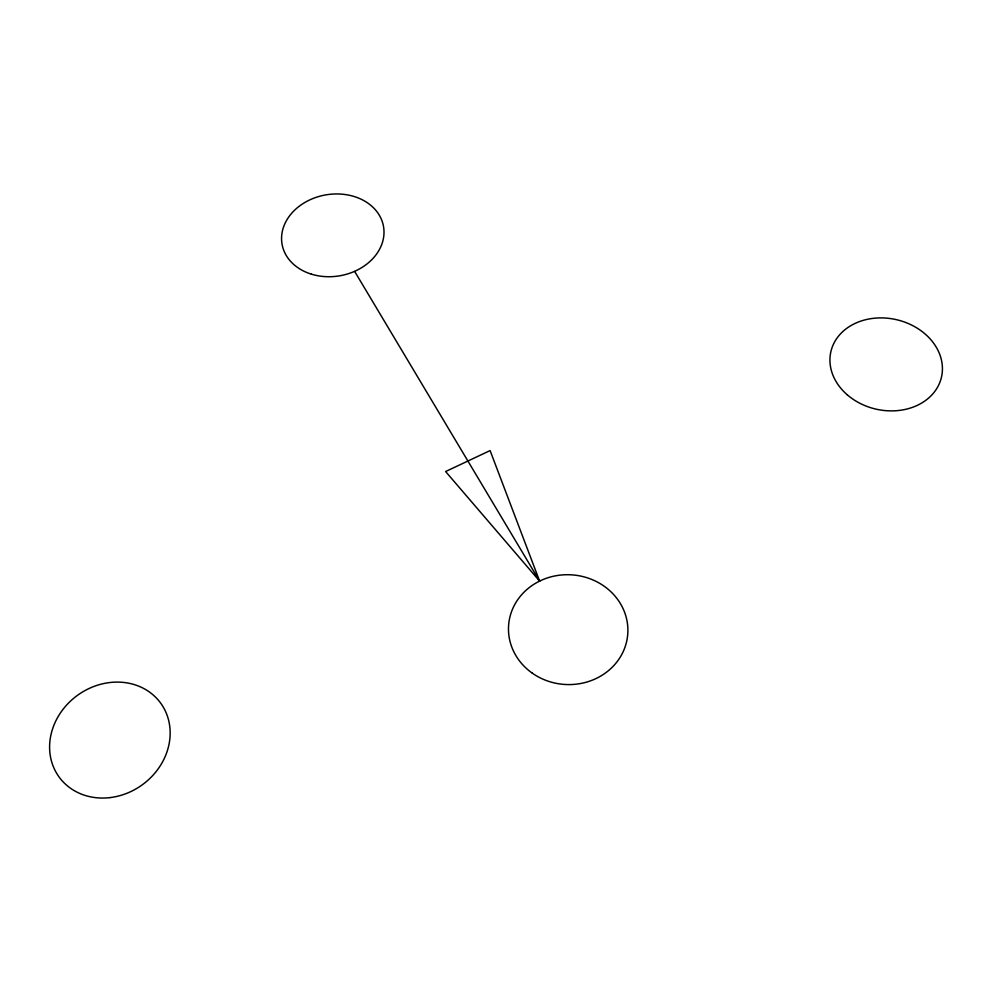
<?xml version="1.0" encoding="UTF-8"?>
<svg xmlns="http://www.w3.org/2000/svg" width="992" height="992" viewBox="0 0 992 992"><rect width="100%" height="100%" fill="white"/><g stroke="black" fill="none" stroke-linecap="round" stroke-linejoin="round"><path stroke-width="1.49" d="M539.611 581.089L445.606 471.535L490.098 450.579L539.611 581.089L354.702 271.486M532.344 673.196A59.743 54.92 4.1 0 0 627.465 636.901A59.743 54.92 4.1 0 0 544.732 578.869A59.743 54.92 4.1 0 0 532.344 673.196M311.414 274.164A51.485 41.044 -9.8 0 0 383.78 228.346A51.485 41.044 -9.8 0 0 303.18 203.496A51.485 41.044 -9.8 0 0 311.414 274.164M847.131 394.692A56.742 45.88 13 0 0 940.763 379.787A56.742 45.88 13 0 0 870.629 318.705A56.742 45.88 13 0 0 847.131 394.692M110 797.605A62.806 55.242 -36.1 0 0 162.031 705.101A62.806 55.242 -36.1 0 0 57.61 717.514A62.806 55.242 -36.1 0 0 110 797.605"/></g></svg>
